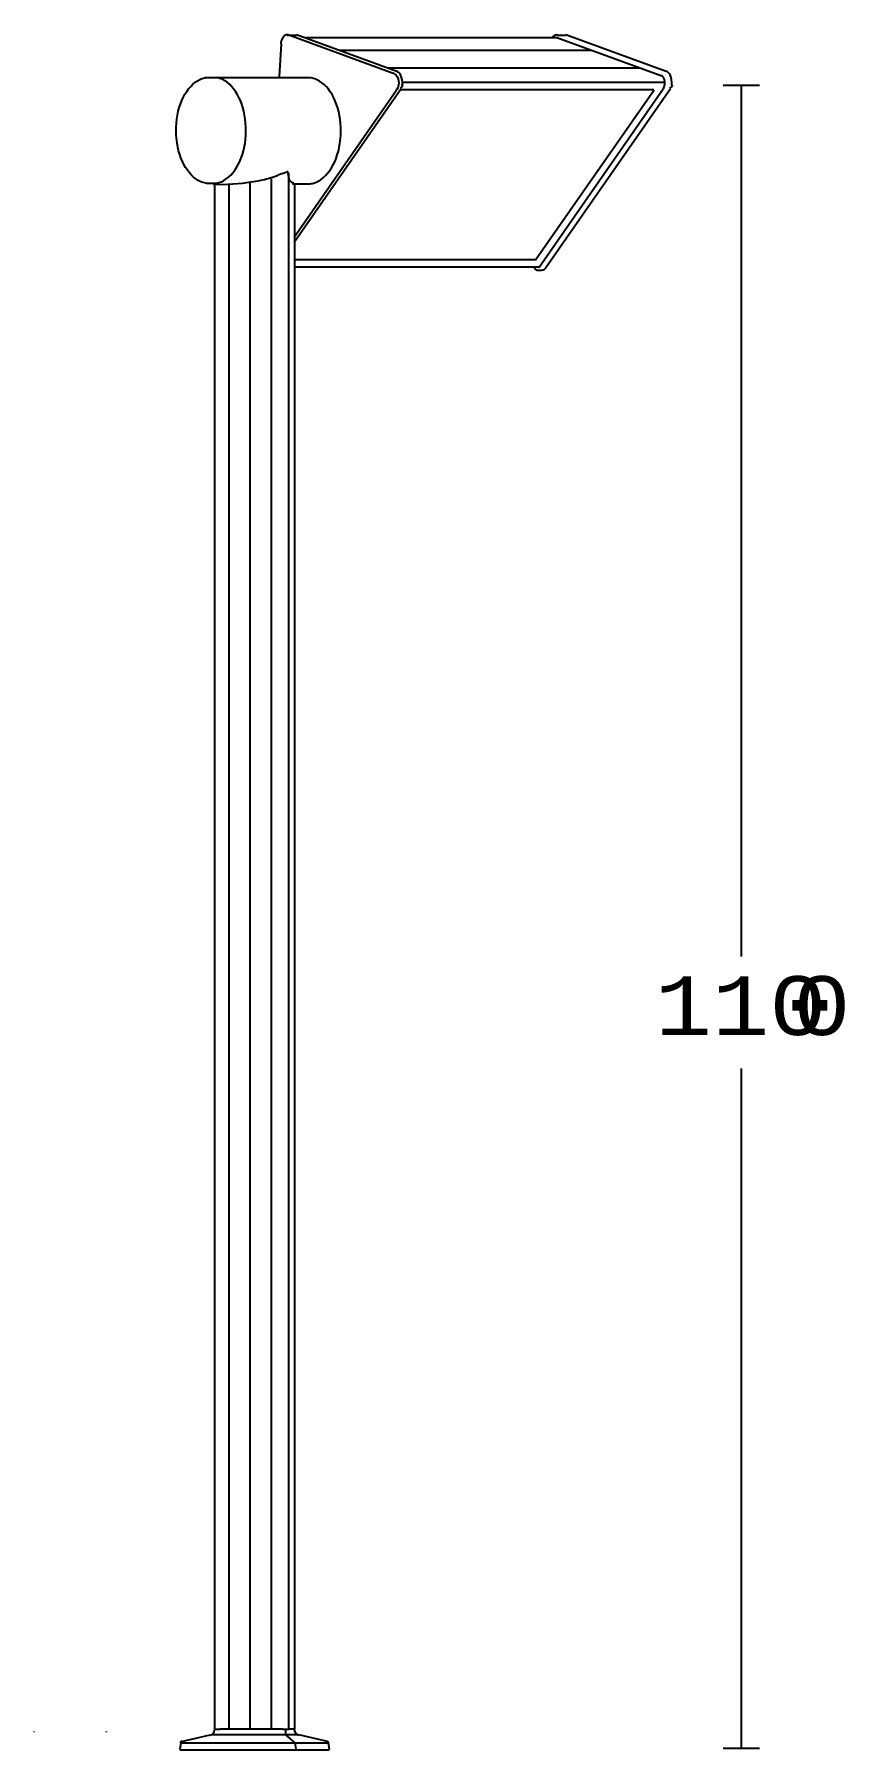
# Model space of a CAD drawing. Extents: x 0 to 140, y 0 to 295.
import ezdxf

# ---------------------------------------------------------------- set-up
doc = ezdxf.new("R2010")
doc.units = 0
doc.layers.add('LIVELLO_1', color=160, linetype='Continuous')
doc.styles.add('STD', font='txt')

# ---------------------------------------------------------------- blocks, each defined once
blk = doc.blocks.new('AI9-BLK1')
at = {"layer": 'LIVELLO_1', "color": 7}
for p, q in [((-26.65, 145.82), (-26.97, 140.17)), ((-25.59, 147.3), (-23.99, 147.3)), ((-7.36, 140.72), (-25.34, 147.29)), ((-6.77, 141.04), (-24, 147.33)), ((20.78, 146.8), (-22.62, 146.8)), ((26.8, 144.63), (-16.6, 144.63)), ((20.74, 147.3), (22.33, 147.3)), ((38.8, 140.25), (20.77, 146.84)), ((39.55, 141.04), (22.32, 147.33)), ((35.07, 141.63), (-8.33, 141.63)), ((-21.53, 139.95), (-39.78, 139.95)), ((39.29, 139.13), (-5.81, 139.13)), ((55.59, 138.64), (49.33, 138.64)), ((52.46, 138.64), (52.46, 29.28)), ((-24.39, 111.74), (-6.02, 138.11)), ((-24.39, 112.59), (-6.87, 137.76)), ((37.43, 137.88), (-6.21, 137.88)), ((37.44, 137.89), (-6.19, 137.89)), ((17.1, 108.65), (37.47, 137.9)), ((17.73, 107.4), (39.06, 138.05)), ((18.88, 107.34), (40.3, 138.11)), ((-39.53, 121.85), (-37.67, 121.85)), ((-38.09, 121.69), (-38.09, -143.83)), ((-35.66, 121.48), (-35.66, -143.83)), ((-32.01, 121.83), (-32.01, -143.83)), ((-28.35, 122.61), (-28.35, -143.83)), ((-25.39, 123.6), (-25.39, -143.83)), ((-24.67, 121.74), (-22.1, 121.74)), ((-24.36, 121.74), (-24.36, -143.83)), ((17.13, 108.67), (-24.36, 108.67)), ((17.75, 107.42), (-24.36, 107.42)), ((17.57, 106.92), (18.16, 106.92)), ((52.46, 32.67), (52.46, -11.06)), ((52.46, -30.32), (52.46, -147.14)), ((-69.09, -144.33), (-69.08, -144.21)), ((-56.72, -144.21), (-56.71, -144.33)), ((-38.09, -143.83), (-37.2, -143.83)), ((-26.37, -143.83), (-37.2, -143.83)), ((-26.37, -143.83), (-25.32, -143.83)), ((-25.92, -143.83), (-25.92, -144.75)), ((-24.37, -143.83), (-25.32, -143.83)), ((-43.9, -146.15), (-44.07, -147.31)), ((-44.04, -147.36), (-18.4, -147.36)), ((-43.94, -146.16), (-18.5, -146.16)), ((-43.75, -145.95), (-38.85, -144.82)), ((-38.57, -144.73), (-23.87, -144.73)), ((-25.94, -144.72), (-24.23, -146.21)), ((-24.29, -146.2), (-24.13, -147.29)), ((-18.69, -145.95), (-23.59, -144.82)), ((-18.54, -146.15), (-18.37, -147.31)), ((55.59, -147.14), (49.33, -147.14))]:
    blk.add_line(p, q, dxfattribs=at)
for points in [[(-25.31, 147.31), (-25.48, 147.35), (-25.58, 147.36), (-25.67, 147.36), (-25.77, 147.35), (-25.87, 147.3), (-25.95, 147.27), (-26.03, 147.22), (-26.1, 147.17), (-26.17, 147.1), (-26.24, 147.03), (-26.3, 146.95), (-26.38, 146.85), (-26.47, 146.69), (-26.53, 146.55), (-26.59, 146.42), (-26.65, 146.26), (-26.68, 146.04), (-26.71, 145.81)], [(-38.97, 121.78), (-39.19, 121.79), (-39.41, 121.81), (-39.62, 121.84), (-39.84, 121.89), (-40.05, 121.95), (-40.27, 122.02), (-40.48, 122.1), (-40.89, 122.31), (-41.3, 122.57), (-41.69, 122.87), (-42.07, 123.22), (-42.42, 123.62), (-42.76, 124.06), (-43.08, 124.53), (-43.37, 125.05), (-43.63, 125.6), (-43.87, 126.18), (-44.09, 126.79), (-44.27, 127.42), (-44.54, 128.73), (-44.68, 130.1), (-44.7, 131.49), (-44.58, 132.87), (-44.33, 134.2), (-44.16, 134.83), (-43.96, 135.45), (-43.73, 136.04), (-43.47, 136.6), (-43.19, 137.13), (-42.88, 137.62), (-42.55, 138.08), (-42.2, 138.49), (-41.83, 138.86), (-41.44, 139.18), (-41.05, 139.45), (-40.63, 139.68), (-40.42, 139.77), (-40.21, 139.86), (-40, 139.92), (-39.78, 139.98), (-39.57, 140.02)], [(-38.41, 121.78), (-38.2, 121.79), (-37.98, 121.81), (-37.76, 121.84), (-37.55, 121.89), (-37.33, 121.95), (-37.12, 122.02), (-36.91, 122.1), (-36.49, 122.31), (-36.08, 122.57), (-35.69, 122.87), (-35.32, 123.22), (-34.96, 123.62), (-34.62, 124.06), (-34.31, 124.53), (-34.02, 125.05), (-33.75, 125.6), (-33.51, 126.18), (-33.3, 126.79), (-33.12, 127.42), (-32.84, 128.73), (-32.7, 130.1), (-32.69, 131.49), (-32.81, 132.87), (-33.06, 134.2), (-33.23, 134.83), (-33.43, 135.45), (-33.66, 136.04), (-33.91, 136.6), (-34.2, 137.13), (-34.5, 137.62), (-34.84, 138.08), (-35.18, 138.49), (-35.55, 138.86), (-35.94, 139.18), (-36.34, 139.45), (-36.75, 139.68), (-36.96, 139.77), (-37.17, 139.86), (-37.38, 139.92), (-37.6, 139.98), (-37.82, 140.02)], [(-22.1, 121.71), (-21.88, 121.72), (-21.67, 121.74), (-21.45, 121.77), (-21.23, 121.82), (-21.02, 121.87), (-20.81, 121.95), (-20.59, 122.03), (-20.18, 122.24), (-19.78, 122.5), (-19.39, 122.8), (-19.01, 123.16), (-18.65, 123.55), (-18.31, 123.99), (-18, 124.47), (-17.7, 124.98), (-17.44, 125.53), (-17.2, 126.11), (-16.99, 126.72), (-16.81, 127.35), (-16.53, 128.67), (-16.39, 130.04), (-16.38, 131.42), (-16.5, 132.8), (-16.74, 134.13), (-16.92, 134.76), (-17.12, 135.38), (-17.34, 135.97), (-17.6, 136.53), (-17.89, 137.06), (-18.19, 137.55), (-18.52, 138), (-18.87, 138.42), (-19.24, 138.79), (-19.63, 139.11), (-20.03, 139.39), (-20.44, 139.61), (-20.65, 139.7), (-20.86, 139.79), (-21.07, 139.85), (-21.29, 139.91), (-21.5, 139.95)], [(-7.46, 140.82), (-7.12, 140.61), (-6.86, 140.41), (-6.63, 140.08), (-6.52, 139.76), (-6.44, 139.39), (-6.42, 139.07), (-6.45, 138.77), (-6.52, 138.45), (-6.59, 138.21), (-6.75, 137.92), (-6.91, 137.71)], [(39.04, 138.02), (39.07, 138.07), (39.13, 138.17), (39.18, 138.28), (39.23, 138.4), (39.26, 138.53), (39.29, 138.67), (39.31, 138.82), (39.32, 138.97), (39.33, 139.12), (39.32, 139.26), (39.3, 139.41), (39.27, 139.55), (39.24, 139.68), (39.2, 139.81), (39.15, 139.92), (39.09, 140.03), (39.06, 140.07), (39.02, 140.12), (38.99, 140.16), (38.95, 140.19), (38.92, 140.22), (38.88, 140.25), (38.84, 140.27), (38.81, 140.29), (38.77, 140.31)], [(-38.3, 121.66), (-36.7, 121.62), (-34.96, 121.71), (-33.28, 121.85), (-31.84, 122.07), (-31.38, 122.14), (-31.02, 122.2), (-30.6, 122.26), (-30.09, 122.34), (-29.5, 122.47), (-29.15, 122.57), (-28.87, 122.65), (-28.59, 122.74), (-28.12, 122.88), (-27.47, 123.13), (-27.06, 123.32), (-26.55, 123.49), (-26.11, 123.64), (-25.57, 123.84), (-25.51, 123.52), (-25.44, 123.22), (-25.38, 122.94), (-25.3, 122.69), (-25.24, 122.47), (-25.17, 122.3), (-25.05, 122.15), (-24.89, 122.03), (-24.68, 121.96), (-24.53, 121.93)], [(16.86, 107.42), (16.94, 107.19), (17.05, 107.05), (17.22, 106.95), (17.38, 106.9), (17.55, 106.89)]]:
    blk.add_lwpolyline(points, dxfattribs=at)
for points in [[(21, 147.29), (20.58, 147.43), (20.13, 147.22), (19.93, 146.77)], [(-6.07, 140.39), (-6.21, 140.72), (-6.48, 140.98), (-6.82, 141.1)], [(-6.05, 140.4), (-6.2, 140.73), (-6.47, 140.98), (-6.8, 141.1)], [(-6.15, 138.15), (-5.9, 138.32), (-5.75, 138.52), (-5.71, 138.73)], [(-5.82, 138.7), (-5.75, 139.29), (-5.85, 139.89), (-6.11, 140.44)], [(-5.8, 138.7), (-5.73, 139.29), (-5.83, 139.89), (-6.1, 140.44)], [(40.27, 140.4), (40.13, 140.73), (39.86, 140.98), (39.52, 141.1)], [(40.18, 138.15), (40.43, 138.32), (40.58, 138.52), (40.62, 138.73)], [(40.52, 138.7), (40.59, 139.29), (40.49, 139.89), (40.23, 140.44)], [(18.16, 106.89), (18.47, 106.9), (18.75, 107.09), (18.92, 107.38)], [(-38.86, -144.88), (-38.43, -144.78), (-38.11, -144.4), (-38.08, -143.93)], [(-24.38, -143.96), (-24.34, -144.41), (-24.01, -144.78), (-23.57, -144.88)], [(-43.69, -145.89), (-43.85, -145.91), (-43.97, -146.02), (-43.98, -146.16)], [(-18.48, -146.19), (-18.49, -146.04), (-18.58, -145.92), (-18.71, -145.89)]]:
    blk.add_open_spline(points, degree=3, dxfattribs=at)
at = {"layer": 'LIVELLO_1', "color": 7, "char_height": 10.1142, "attachment_point": 1, "style": 'STD'}
for s, insert in [('\\fCourier|b0|i0;\\H10.1142;\\W0.97;\\C7;110', (37.62, -14.43)), ('\\fCourier|b0|i0;\\H10.1142;\\W0.97;\\C7;0', (61.43, -14.43))]:
    blk.add_mtext(s, dxfattribs=dict(at, insert=insert))

msp = doc.modelspace()

# ---------------------------------------------------------------- block references
at = {"layer": 'LIVELLO_1', "color": 7}
msp.add_blockref('AI9-BLK1', (69.368203, 147.64861), dxfattribs=at)

doc.saveas('drawing.dxf')
